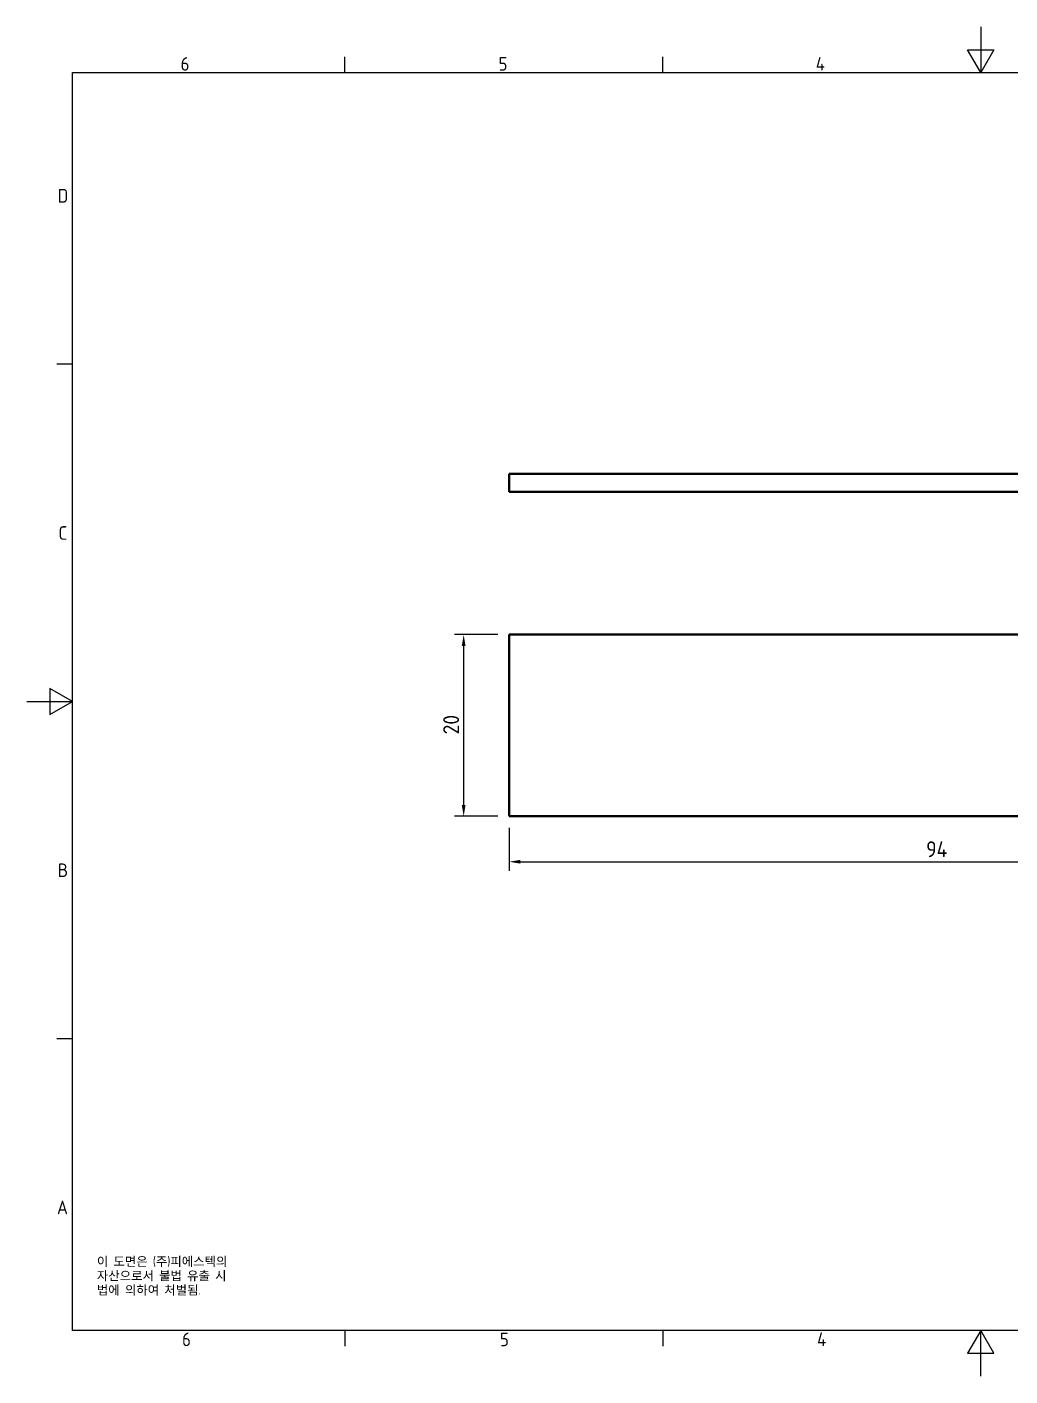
# Model space of a CAD drawing. Header units: millimetres. Extents: x 0 to 210, y 0 to 149.
# Drawn here: x 0 to 108.2, y 0 to 148.5 of the extents above; entities that cross this region are included whole.
import ezdxf

# ---------------------------------------------------------------- set-up
doc = ezdxf.new("R2010")
doc.units = ezdxf.units.MM
doc.header["$LTSCALE"] = 0.5
doc.layers.get('0').update_dxf_attribs({"color": 3, "lineweight": 25, "true_color": 0x00ff00})
for name, color, linetype, lineweight, true_color in [('가시적인 것(ISO)', 3, 'Continuous', 40, 0x00ff00), ('기호(ISO)', 5, 'Continuous', 25, 0x0000ff), ('치수(ISO)', 2, 'Continuous', 25, 0xffff00)]:
    doc.layers.add(name, color=color, linetype=linetype, lineweight=lineweight, true_color=true_color)
doc.layers.add('경계(ISO)', color=7, linetype='Continuous', lineweight=25)
doc.styles.add('문자 텍스트_PSTEK_POSCO', font='isocp.shx')
doc.styles.add('치수 텍스트_PSTEK_POSCO', font='isocp.shx')
doc.dimstyles.new('치수_PSTEK_POSCO', dxfattribs={"dimscale": 0.5, "dimtxt": 3.5, "dimasz": 2.5, "dimexe": 2, "dimexo": 2.5, "dimgap": 1, "dimtad": 1, "dimrnd": 1e-08, "dimdsep": 46, "dimtxsty": '치수 텍스트_PSTEK_POSCO', "dimcen": 0.09, "dimdle": 10, "dimclrd": 7, "dimclre": 7, "dimclrt": 2, "dimadec": 1, "dimazin": 2, "dimtfac": 1, "dimtmove": 0, "dimatfit": 3, "dimfxl": 1, "dimtolj": 1, "dimlwd": -1, "dimlwe": -1, "dimarcsym": 0})

# ---------------------------------------------------------------- blocks, each defined once
blk = doc.blocks.new('경계 Default Border')
at = {"layer": '경계(ISO)'}
for p, q in [((70, 287.0000076293945), (70, 290.4000091552734)), ((140, 287.0000076293945), (140, 290.4000091552734)), ((10, 222.7499961853027), (6.599999666213989, 222.7499961853027)), ((10, 74.25000190734863), (6.599999666213989, 74.25000190734863)), ((70, 10), (70, 6.599999666213989)), ((140, 10), (140, 6.599999666213989))]:
    blk.add_line(p, q, dxfattribs=at)
at = {"layer": '경계(ISO)', "flags": 128}
for points in [[(210, 297.0000076293945), (210, 287.0000076293945), (207.1132469177246, 292.0000076293945), (212.8867530822754, 292.0000076293945), (210, 287.0000076293945)], [(10, 10), (10, 287.0000076293945), (410, 287.0000076293945), (410, 10), (10, 10)], [(0, 148.5000038146973), (10, 148.5000038146973), (5, 151.3867473602295), (5, 145.6132507324219), (10, 148.5000038146973)], [(210, 0), (210, 10), (207.1132469177246, 5), (212.8867530822754, 5), (210, 10)]]:
    blk.add_lwpolyline(points, dxfattribs=at)
at = {"layer": '경계(ISO)', "color": 2, "true_color": 0xffff00, "char_height": 3.00000011920929, "attachment_point": 7, "style": '문자 텍스트_PSTEK_POSCO'}
for s, insert in [('6', (33.83253864943981, 287.3713945155963)), ('5', (103.8325386494398, 287.3713945155963)), ('4', (173.6662693321705, 287.4)), ('D', (6.766269272565841, 258.3463944559917)), ('C', (6.932538589835167, 184.0963944559917)), ('B', (6.766269272565841, 109.8463944559917)), ('A', (6.59999988079071, 35.61784856929444)), ('6', (34.14453946055966, 6.57139439638704)), ('5', (104.1445394605597, 6.57139439638704)), ('4', (173.9734701308116, 6.59999988079071))]:
    blk.add_mtext(s, dxfattribs=dict(at, insert=insert))
blk = doc.blocks.new('*D22')
at = {"layer": 'Defpoints', "color": 0, "transparency": 16777216}
for p in [(53.07320194200209, 61.61064405528393), (147.0732019420021, 61.61064405528393), (147.0732019420021, 56.61064405528394)]:
    blk.add_point(p, dxfattribs=at)
at = {"layer": '치수(ISO)', "color": 7, "transparency": 16777216}
for p, q in [((53.07320194200209, 60.36064405528393), (53.07320194200209, 55.61064405528394)), ((147.0732019420021, 60.36064405528393), (147.0732019420021, 55.61064405528394)), ((54.32320194200209, 56.61064405528394), (145.8232019420021, 56.61064405528394))]:
    blk.add_line(p, q, dxfattribs=at)
for points in [[(54.32320194200209, 56.81897738861728), (54.32320194200209, 56.40231072195061), (53.07320194200209, 56.61064405528394)], [(145.8232019420021, 56.81897738861728), (145.8232019420021, 56.40231072195061), (147.0732019420021, 56.61064405528394)]]:
    blk.add_solid(points, dxfattribs=at)
at = {"layer": '치수(ISO)', "color": 2, "transparency": 16777216, "insert": (98.98695825529447, 57.98564405528394), "char_height": 1.75, "attachment_point": 4, "style": '치수 텍스트_PSTEK_POSCO'}
blk.add_mtext('\\A1;94', dxfattribs=at)
blk = doc.blocks.new('*D23')
at = {"layer": 'Defpoints', "color": 0, "transparency": 16777216}
for p in [(53.07320194200209, 81.61064405528391), (48.0732019420021, 61.61064405528393), (53.07320194200209, 61.61064405528393)]:
    blk.add_point(p, dxfattribs=at)
at = {"layer": '치수(ISO)', "color": 7, "transparency": 16777216}
for p, q in [((51.82320194200209, 81.61064405528391), (47.07320194200211, 81.61064405528391)), ((48.07320194200211, 80.36064405528391), (48.0732019420021, 62.86064405528393)), ((51.82320194200209, 61.61064405528393), (47.0732019420021, 61.61064405528393))]:
    blk.add_line(p, q, dxfattribs=at)
for points in [[(47.86486860866877, 80.36064405528391), (48.28153527533544, 80.36064405528391), (48.07320194200211, 81.61064405528391)], [(47.86486860866876, 62.86064405528393), (48.28153527533544, 62.86064405528393), (48.0732019420021, 61.61064405528393)]]:
    blk.add_solid(points, dxfattribs=at)
at = {"layer": '치수(ISO)', "color": 2, "transparency": 16777216, "insert": (46.69802969790761, 70.62523559071698), "char_height": 1.75, "attachment_point": 4, "rotation": 90, "style": '치수 텍스트_PSTEK_POSCO'}
blk.add_mtext('\\A1;20', dxfattribs=at)

msp = doc.modelspace()

# ---------------------------------------------------------------- linework, layer by layer
at = {"layer": '가시적인 것(ISO)'}
for p, q in [((53.07320194201002, 99.32824643946961), (147.07320194201, 99.32824643946961)), ((53.07320194201002, 97.32824643946962), (53.07320194201002, 99.32824643946961)), ((147.07320194201, 97.32824643946962), (53.07320194201001, 97.32824643946962)), ((147.0732019420021, 81.61064405528393), (53.07320194200209, 81.6106440552839)), ((53.07320194200209, 81.6106440552839), (53.07320194200209, 61.61064405528392)), ((53.07320194200209, 61.61064405528392), (147.0732019420021, 61.61064405528393))]:
    msp.add_line(p, q, dxfattribs=at)

# ---------------------------------------------------------------- block references
at = {"xscale": 0.5, "yscale": 0.5, "zscale": 0.5}
msp.add_blockref('경계 Default Border', (0, 0), dxfattribs=at)

# ---------------------------------------------------------------- texts
at = {"layer": '기호(ISO)', "color": 7, "insert": (7.697312702442192, 13.11413621996215), "char_height": 1.000000014901161, "width": 25.62006913027125, "attachment_point": 1, "line_spacing_factor": 0.9442214369773865, "style": '문자 텍스트_PSTEK_POSCO'}
msp.add_mtext('{이 도면은 (주)피에스텍의\\P자산으로서 불법 유출 시 \\P법에 의하여 처벌됨.}', dxfattribs=at)

# ---------------------------------------------------------------- dimensions: what is measured, and where the dimension line sits
at = {"layer": '치수(ISO)', "color": 7}
for base, p1, p2, angle, picture, middle in [((48.0732019420021, 61.61064405528393), (53.07320194200209, 81.61064405528391), (53.07320194200209, 61.61064405528393), 90, '*D23', (48.07320194200209, 71.61064405528391)), ((147.0732019420021, 56.61064405528394), (53.07320194200209, 61.61064405528393), (147.0732019420021, 61.61064405528393), 180, '*D22', (100.0732019420021, 56.61064405528394))]:
    dim = msp.add_linear_dim(base=base, p1=p1, p2=p2, angle=angle, dimstyle='치수_PSTEK_POSCO', override={"dimdec": 2, "dimtp": 0, "dimtm": -0, "dimtdec": 2, "dimtofl": 0, "dimatfit": 1}, dxfattribs=at)
    dim.commit()
    dim.dimension.update_dxf_attribs({"geometry": picture, "text_midpoint": middle, "dimtype": 160})

doc.saveas('drawing.dxf')
